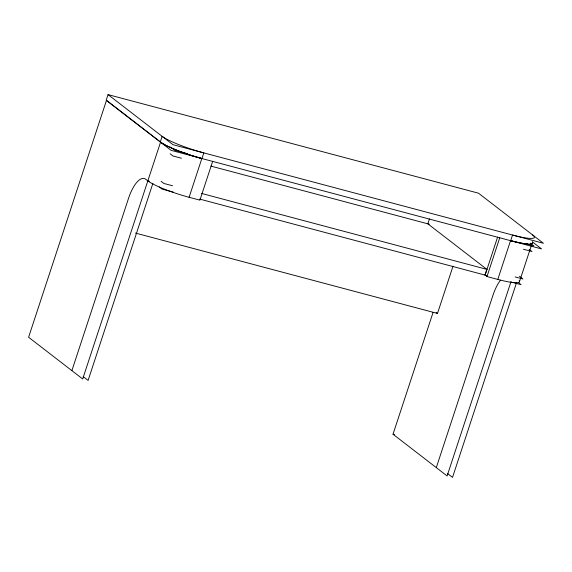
<?xml version="1.0" encoding="UTF-8"?>
<svg xmlns="http://www.w3.org/2000/svg" width="572" height="572" viewBox="0 0 572 572"><rect width="100%" height="100%" fill="white"/><g stroke="black" fill="none" stroke-linecap="round" stroke-linejoin="round"><path stroke-width="0.86" d="M108.044 94.609L172.958 144.68L543.4 243.257L478.485 193.186L108.044 94.609L106.177 100.264L171.1 150.343L541.541 248.92L532.368 241.842M71.879 370.635L128.5 198.412A27.52 10.203 -75.1 0 1 145.667 179.215L147.826 180.888A34.055 4.855 18.2 0 0 189.103 197.283L199.907 200.157L212.662 161.347M160.589 142.078L82.697 378.979L28.6 337.251L106.492 100.35L160.589 142.078A34.055 4.855 18.2 0 0 171.686 148.041M152.917 183.283L88.102 380.416L83.183 376.619M189.103 197.283L201.859 158.473A34.055 4.855 18.2 0 1 172.723 148.484M429.472 218.854L427.835 223.831L486.965 269.433M511.096 281.36L447.118 475.954L393.021 434.227L433.076 312.391M135.421 233.061L437.48 313.442L453.031 266.137M485.106 275.096L497.59 237.115M519.154 280.759A34.055 4.855 18.2 0 1 497.804 279.429L486.994 276.555L499.756 237.745M497.804 279.429L510.56 240.619A34.055 4.855 18.2 0 0 519.483 242.728M436.3 467.61L492.921 295.395A27.52 10.203 -75.1 0 1 500.521 280.187M516.502 282.797L452.523 477.391L447.604 473.602M519.426 281.846L531.352 245.567M187.544 153.704L174.81 150.314L170.585 147.061M524.488 243.372L533.826 245.86L530.308 243.143M181.438 158.237L172.944 155.977L170.134 153.804M210.932 166.109L429.279 224.21M523.473 249.256L531.967 251.516L529.15 249.342M172.537 185.764L163.907 183.469L161.09 181.295M201.487 193.415L486.858 269.355L484.992 275.01L486.994 276.555M515.158 276.941L522.93 279.007L519.405 276.29M147.826 180.888L149.371 181.295M173.266 192.113L162.048 189.125L159.23 186.951M199.628 199.07L486.765 275.54M512.433 282.368L521.063 284.663L518.253 282.497M393.021 434.227L394.566 434.641M436.221 312.469L437.48 313.442M531.946 243.357A34.055 4.855 18.2 0 1 530.48 243.865M527.184 243.887A34.055 4.855 18.2 0 1 520.477 242.928M532.582 234.913A34.399 4.905 18.2 0 1 512.533 235.049L510.667 240.705A34.399 4.905 18.2 0 0 532.239 242.042M162.141 136.336L160.282 141.992A34.399 4.905 18.2 0 0 201.966 158.558L203.832 152.896A34.399 4.905 18.2 0 1 162.141 136.336"/></g></svg>
